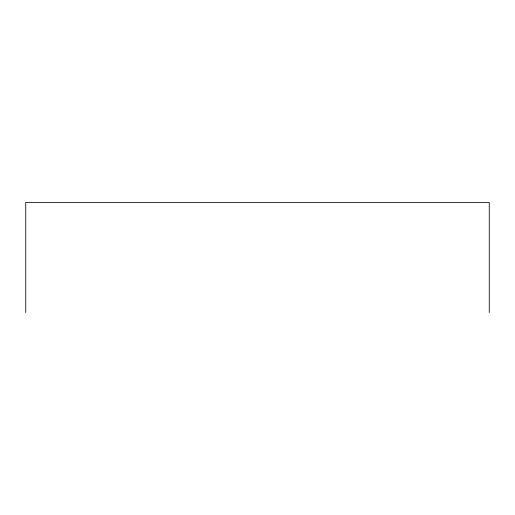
<?xml version="1.0" encoding="UTF-8"?>
<svg xmlns="http://www.w3.org/2000/svg" width="515" height="515" viewBox="0 0 515 515"><rect width="100%" height="100%" fill="white"/><g stroke="black" fill="none" stroke-linecap="round" stroke-linejoin="round"><path stroke-width="0.77" d="M489.25 312.541L489.25 202.459L25.75 202.459L25.75 312.541"/></g></svg>
